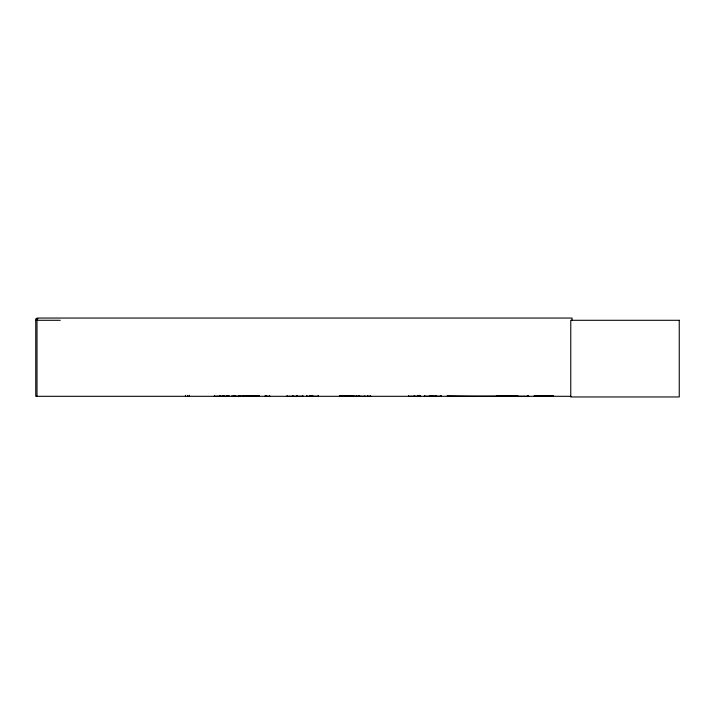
<?xml version="1.0" encoding="UTF-8"?>
<svg xmlns="http://www.w3.org/2000/svg" width="715" height="715" viewBox="0 0 715 715"><rect width="100%" height="100%" fill="white"/><g stroke="black" fill="none" stroke-linecap="round" stroke-linejoin="round"><path stroke-width="1.07" d="M306.735 396.307L306.744 395.672L306.815 396.307L318.318 396.28L318.309 395.672L318.238 396.28M353.442 396.28L353.451 395.672M540.522 396.208L552.06 396.208M551.989 396.146L552.06 395.672M286.786 396.307L303.124 396.244M424.308 396.28L441.227 396.244M424.639 396.208L424.701 395.672M228.934 396.226L228.997 395.726L229.068 396.307M242.412 396.307L259.456 396.244M359.082 396.208L358.993 395.511M249.124 395.726L249.195 396.146M515.765 396.307L528.912 396.28M516.141 396.307L516.319 395.726L516.4 396.307M544.169 395.958L543.132 395.958M214.116 396.226L228.997 396.146M433.656 396.226L433.71 395.726M424.531 396.226L424.585 395.726M432.611 396.226L432.673 395.726L432.727 396.307M242.019 396.226L232.018 396.226M242.805 396.226L242.868 395.726M253.995 396.226L253.923 395.511M358.179 396.226L358.26 395.726M534.069 396.146L553.249 395.931M37.984 318.854L35.75 318.854L35.75 396.307L570.91 396.307M35.75 320.293L60.275 320.293M244.852 395.806L259.17 395.806M339.518 395.806L353.836 395.806M496.702 395.806L514.103 395.806M244.825 396.012L259.196 396.012M339.491 396.012L353.862 395.994M496.666 395.994L514.13 396.012M270.172 396.28L265.292 396.226M339.5 396.262L364.954 396.28L364.954 395.672M420.617 396.28L408.649 396.28L408.649 395.672M496.684 396.262L514.121 396.262M528.439 396.226L528.358 395.726L528.215 396.307M370.853 396.226L367.465 396.226M259.08 396.226L259.009 395.726L258.946 396.307M245.102 396.226L245.039 395.726L244.968 396.307M440.976 396.208L440.905 395.672M249.812 396.208L249.758 395.672M302.865 396.208L302.811 395.672M419.991 396.146L420.143 395.672M540.594 396.226L540.567 395.672M572.027 320.293L572.027 318.05L37.01 318.05L37.01 396.307M546.537 395.511L546.501 396.307M546.448 395.511L546.448 396.307M546.081 395.511L546.046 396.307M540.495 395.672L540.486 396.307M527.902 395.672L527.902 396.307M440.842 395.672L440.842 396.307M436.096 395.511L436.096 396.307M435.81 395.511L435.81 396.307M435.685 395.511L435.685 396.307M435.372 395.511L435.372 396.307M433.755 395.672L433.755 396.307M432.825 395.672L432.825 396.307M431.788 395.672L431.788 396.307M430.171 395.511L430.171 396.307M429.858 395.511L429.858 396.307M429.733 395.511L429.733 396.307M429.456 395.511L429.456 396.307M419.982 395.672L419.911 396.307M419.276 395.35L419.276 396.307M418.668 395.511L418.668 396.307M418.668 395.511L418.668 396.307M417.694 395.35L417.694 396.307M414.593 395.511L414.593 396.307M414.2 395.511L414.2 396.307M370.281 395.672L370.281 396.307M367.617 395.511L367.617 396.307M367.51 395.511L367.51 396.307M367.304 395.672L367.304 396.307M359.654 395.511L359.654 396.307M359.395 395.511L359.404 396.307M359.18 395.672L359.18 396.307M358.876 395.511L358.876 396.307M358.34 395.672L358.412 396.307M356.204 395.672L356.204 396.307M312.759 395.511L312.696 396.307M312.357 395.511L312.357 396.307M312.303 395.511L312.303 396.307M309.532 395.511L309.532 396.307M297.369 395.511L297.369 396.307M297.02 395.511L297.065 396.307M292.9 395.511L292.855 396.307M292.551 395.511L292.551 396.307M287.108 395.672L287.108 396.307M269.582 395.672L269.582 396.307M266.257 395.511L266.257 396.307M266.105 395.511L266.105 396.307M265.14 395.672L265.14 396.307M259.214 395.672L259.214 396.307M258.008 395.511L258.008 396.307M257.856 395.511L257.856 396.307M254.719 395.511L254.719 396.307M254.54 395.672L254.54 396.307L254.486 395.511M253.593 395.511L253.593 396.307M252.35 395.672L252.35 396.307M251.564 395.672L251.564 396.307M250.518 395.511L250.518 396.307M249.526 395.672L249.526 396.307M249.276 395.672L249.204 396.307M247.167 395.511L247.104 396.307M242.93 395.672L242.93 396.307M242.144 395.672L242.144 396.307M240.008 395.511L240.008 396.307M239.784 395.511L239.784 396.307M238.488 395.672L238.488 396.307M235.557 395.672L235.557 396.307M234.252 395.511L234.252 396.307M234.028 395.511L234.028 396.307M231.892 395.672L231.892 396.307M226.932 395.511L226.932 396.307M226.7 395.511L226.7 396.307M223.902 395.672L223.902 396.307M222.472 395.672L222.472 396.307M220.068 395.511L220.068 396.307M219.737 395.511L219.737 396.307M214.446 395.672L214.446 396.307M189.278 395.35L189.278 396.307M187.696 395.35L187.723 396.307M185.489 395.35L185.489 396.307M517.883 395.753A843.503 449.047 7.2 0 1 447.17 395.753M516.722 396.146L516.677 395.672L516.731 396.146M553.249 395.77L534.069 395.985L553.231 395.77M679.25 320.293L570.767 320.293L570.767 396.95L679.25 396.95L679.25 320.293M310.846 396.307L310.846 395.672L310.775 396.307M247.39 396.307L247.39 395.511L247.336 396.307"/></g></svg>
